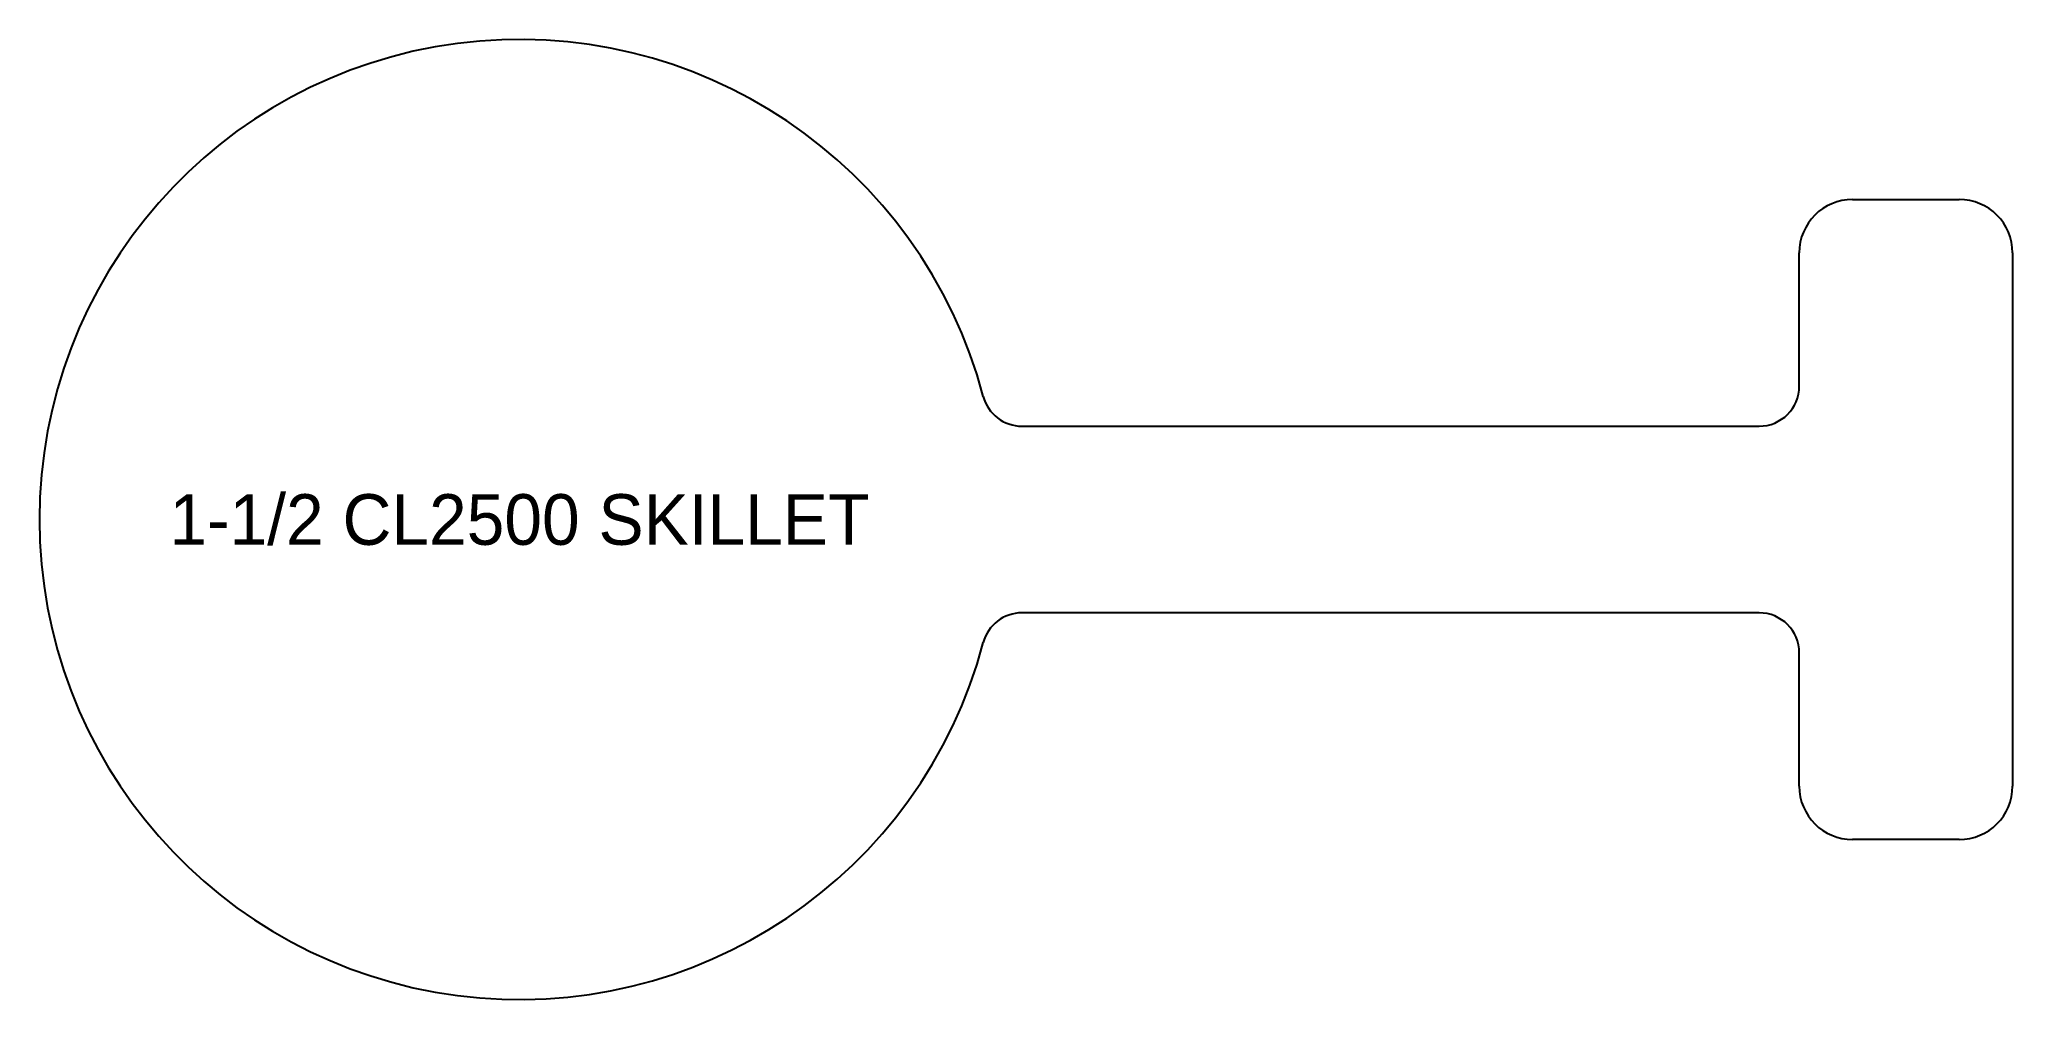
# Model space of a CAD drawing. Header units: inches. Extents: x -2.25 to 7, y -2.25 to 2.25.
import ezdxf
from ezdxf.enums import TextEntityAlignment as Align

# ---------------------------------------------------------------- set-up
doc = ezdxf.new("R2010")
doc.units = ezdxf.units.IN
doc.header["$MEASUREMENT"] = 0
doc.layers.add('CUT', color=7, linetype='CONTINUOUS')
doc.layers.add('ETCH', color=1, linetype='CONTINUOUS')

msp = doc.modelspace()

# ---------------------------------------------------------------- linework, layer by layer
at = {"layer": 'CUT'}
for p, q in [((6.25, 1.5), (6.75, 1.5)), ((6, 0.625), (6, 1.25)), ((7, 1.25), (7, -1.25)), ((2.35601, 0.4375), (5.8125, 0.4375)), ((5.8125, -0.4375), (2.35601, -0.4375)), ((6, -1.25), (6, -0.625)), ((6.75, -1.5), (6.25, -1.5))]:
    msp.add_line(p, q, dxfattribs=at)
for centre, radius, start, end in [((0, 0), 2.25, 14.857166, 345.142834), ((6.25, 1.25), 0.25, 90, 180), ((6.75, 1.25), 0.25, 0, 90), ((2.35601, 0.625), 0.1875, 194.857166, 270), ((5.8125, 0.625), 0.1875, 270, 0), ((2.35601, -0.625), 0.1875, 90, 165.142834), ((5.8125, -0.625), 0.1875, 0, 90), ((6.25, -1.25), 0.25, 180, 270), ((6.75, -1.25), 0.25, 270, 0)]:
    msp.add_arc(centre, radius, start, end, dxfattribs=at)

# ---------------------------------------------------------------- texts
at = {"layer": 'ETCH'}
msp.add_text('1-1/2 CL2500 SKILLET', height=0.23736, dxfattribs=at).set_placement((0, 0), align=Align.MIDDLE_CENTER)

doc.saveas('drawing.dxf')
